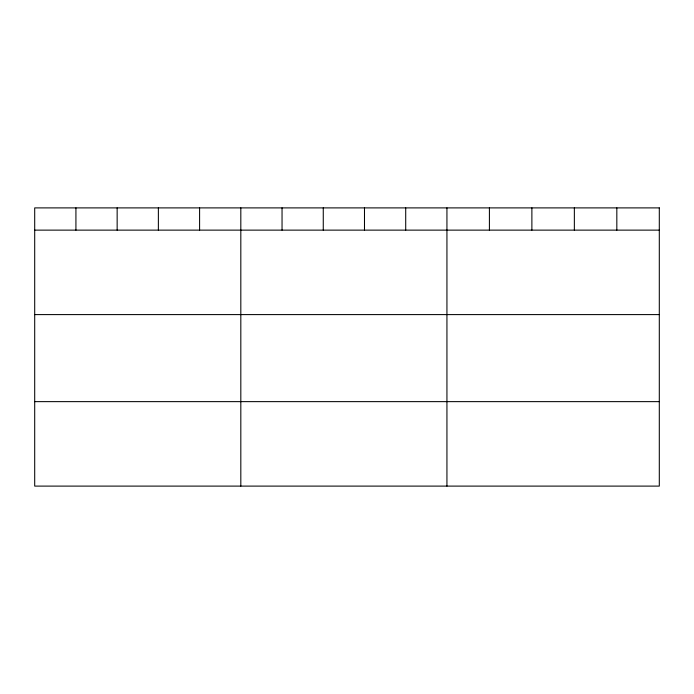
<?xml version="1.0" encoding="UTF-8"?>
<svg xmlns="http://www.w3.org/2000/svg" width="694" height="694" viewBox="0 0 694 694"><rect width="100%" height="100%" fill="white"/><g stroke="black" fill="none" stroke-linecap="round" stroke-linejoin="round"><path stroke-width="1.04" d="M34.7 230.13L659.3 230.13M34.7 314.599L659.3 314.599M34.7 401.635L659.3 401.635M616.827 207.896L616.827 230.13M574.354 207.896L574.354 230.13M531.882 207.896L531.882 230.13M489.409 207.896L489.409 230.13M446.936 207.896L446.936 486.104M405.712 207.896L405.712 230.13M364.489 207.896L364.489 230.13M323.265 207.896L323.265 230.13M282.042 207.896L282.042 230.13M240.818 207.896L240.818 486.104M199.594 207.896L199.594 230.13M158.371 207.896L158.371 230.13M117.147 207.896L117.147 230.13M75.924 207.896L75.924 230.13M659.3 207.896L34.7 207.896L34.7 486.104L659.3 486.104L659.3 207.896"/></g></svg>
